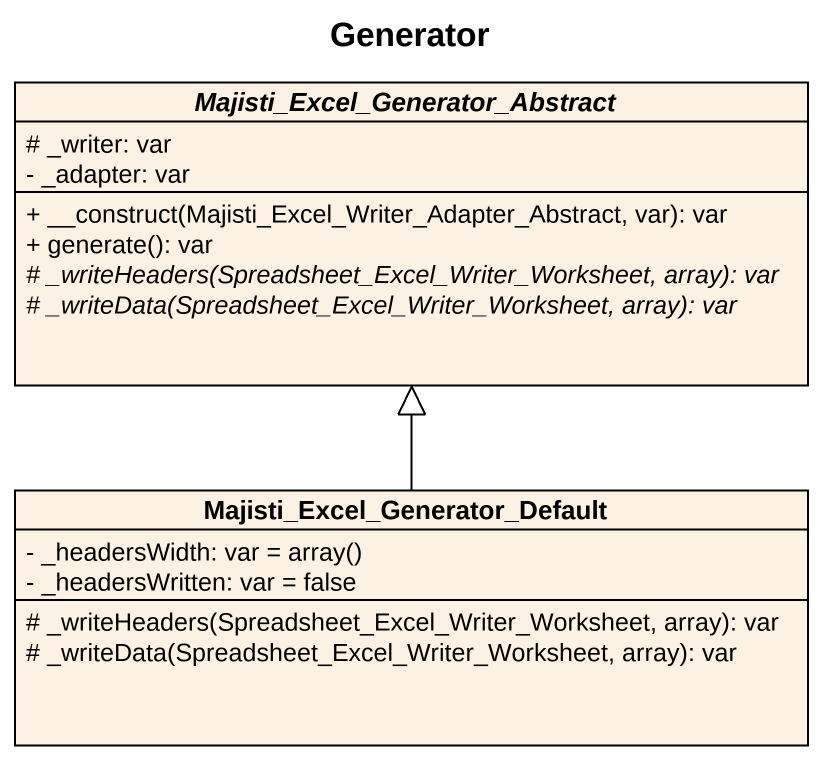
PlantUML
@startuml
title Generator
hide circle
hide empty members
skinparam classAttributeIconSize 0
abstract class "Majisti_Excel_Generator_Abstract" as Majisti_Excel_Generator {
  # _writer: var
  - _adapter: var
  + __construct(Majisti_Excel_Writer_Adapter_Abstract, var): var
  + generate(): var
  {abstract} # _writeHeaders(Spreadsheet_Excel_Writer_Worksheet, array): var
  {abstract} # _writeData(Spreadsheet_Excel_Writer_Worksheet, array): var
}
class "Majisti_Excel_Generator_Default" as Majisti_Excel_Generator_2 {
  {field} - _headersWidth: var = array()
  - _headersWritten: var = false
  # _writeHeaders(Spreadsheet_Excel_Writer_Worksheet, array): var
  # _writeData(Spreadsheet_Excel_Writer_Worksheet, array): var
}
Majisti_Excel_Generator_2 -up-|> Majisti_Excel_Generator
@enduml
